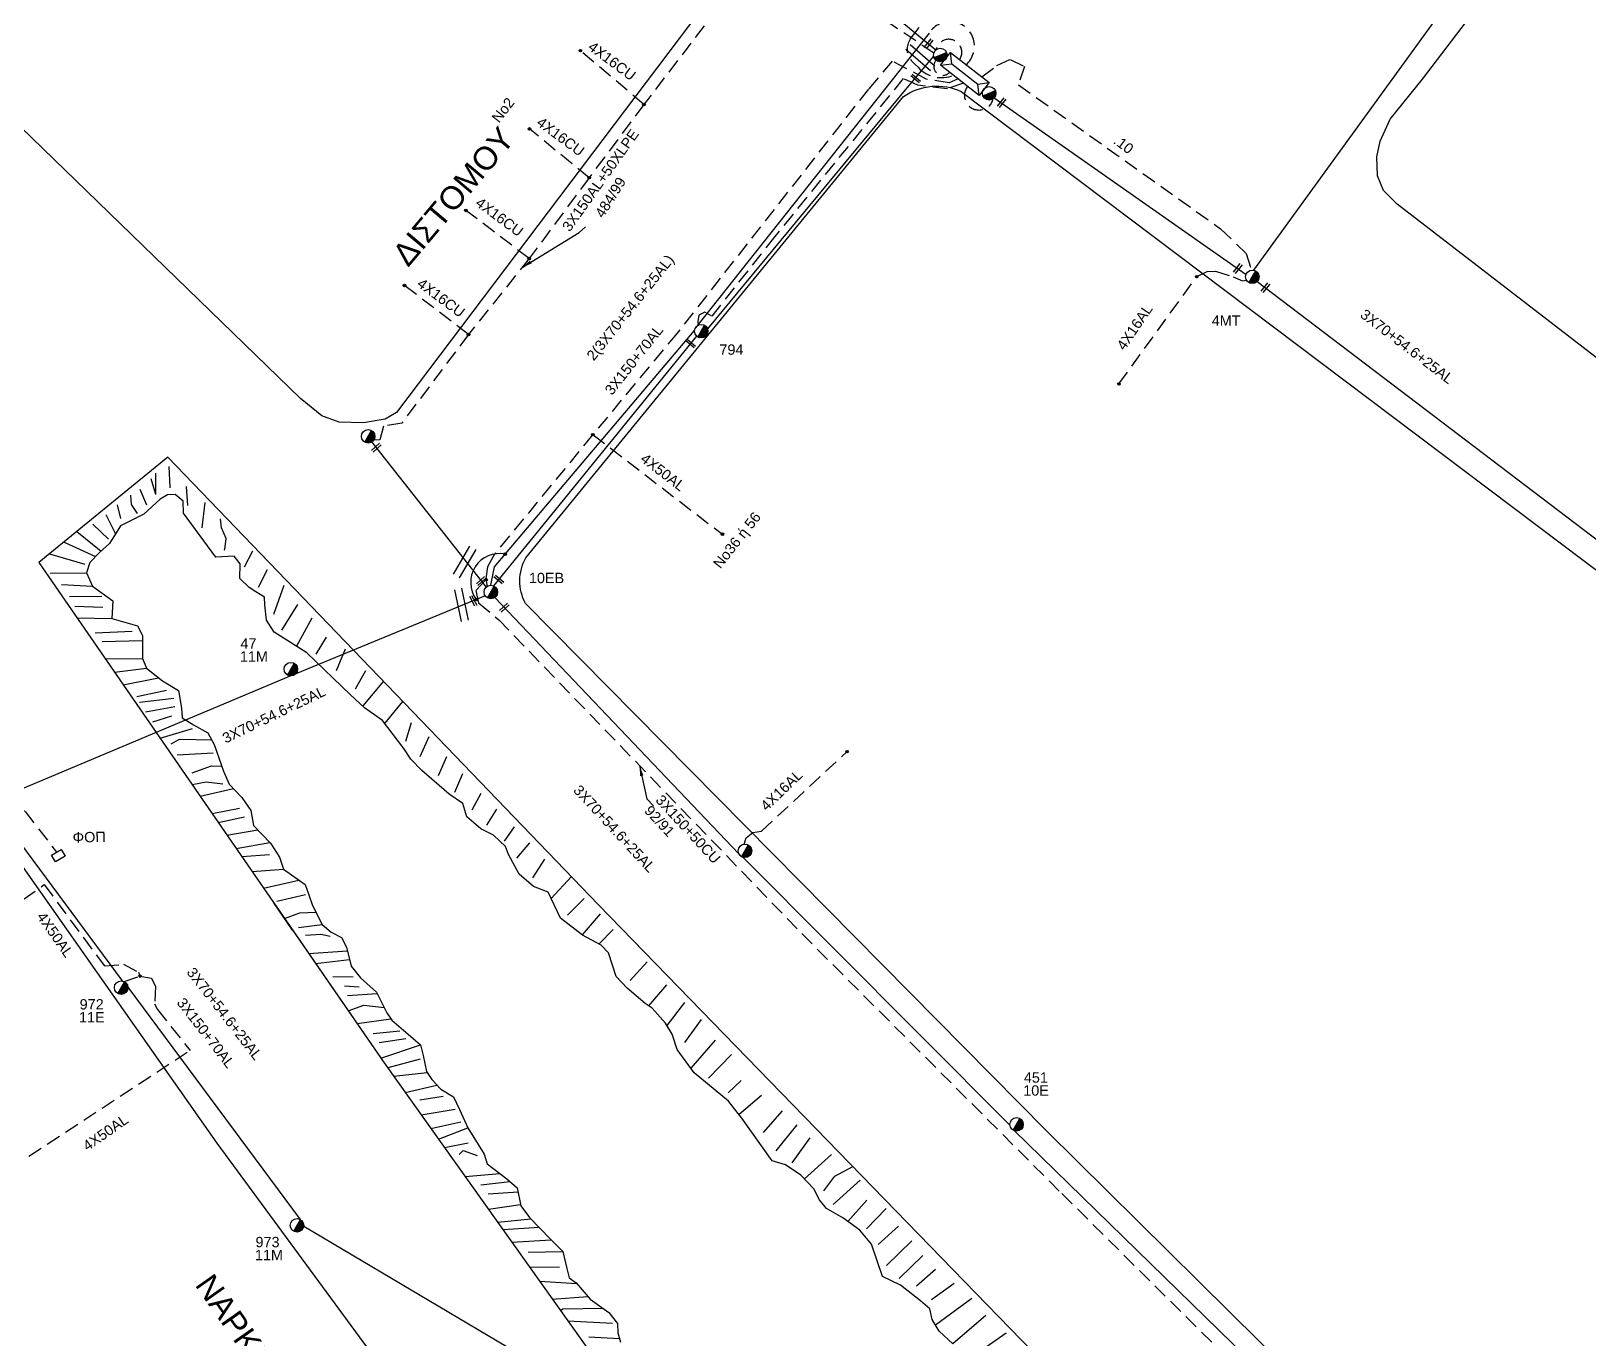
# Model space of a CAD drawing. Header units: millimetres. Extents: x 912 to 3023, y 735 to 1796.
# Drawn here: x 1258.1 to 1529.7, y 1375.5 to 1603.6 of the extents above; entities that cross this region are included whole.
import ezdxf

# ---------------------------------------------------------------- set-up
doc = ezdxf.new("R2010")
doc.units = ezdxf.units.MM
doc.linetypes.add('DASHED', pattern=[19.05, 12.7, -6.35])
for name, color, linetype in [('Άγνωστα', 7, 'Continuous'), ('Γέφυρες Εναέριου Δικτύου', 7, 'Continuous'), ('Επιγραφές - Σχήματα', 7, 'Continuous'), ('Επιτοίχιο Κουτί', 7, 'Continuous'), ('Καλώδια ΧΤ   3x150+50CU', 7, 'DASHED'), ('Καλώδια ΧΤ   3x150AL+50XLPE', 7, 'DASHED'), ('Μηχανική τομή', 7, 'Continuous'), ('Στύλος ΦΜ', 7, 'Continuous'), ('Στύλος ΦΜ @ 1', 7, 'Continuous'), ('Συνδέσεις', 7, 'Continuous'), ('Συνεστραμμένα ΧΤ   3x70+54.6+25 AL', 7, 'SYN_LINE'), ('Τομή', 7, 'Continuous'), ('Υποσταθμός εναέριος 2 στύλων', 7, 'Continuous'), ('Υποσταθμός πόλεως', 7, 'Continuous'), ('Υπόβαθρο ΔΕΗ', 7, 'Continuous'), ('Υπόγεια καλώδια Δικτύου ΧΤ και Παρ. ΧΤ - 3X150+70 AL', 7, 'DASHED'), ('Υπόγεια καλώδια Παροχών ΧΤ   .10 -', 7, 'DASHED'), ('Υπόγεια καλώδια Παροχών ΧΤ   4x16AL', 7, 'DASHED'), ('Υπόγεια καλώδια Παροχών ΧΤ   4x50AL', 7, 'DASHED')]:
    doc.layers.add(name, color=color, linetype=linetype)
doc.styles.get("Standard").update_dxf_attribs({"font": 'ARIAL.TTF'})
doc.linetypes.add('SYN_LINE', pattern='A,0.5,-0.0001,["/\\/\\/\\/",Standard,S=0.1,R=0,X=0,Y=-0.05],-0.25', length=0.7501)
doc.dimstyles.new('ISO-25', dxfattribs={"dimtxt": 2.5, "dimasz": 2.5, "dimexe": 1.25, "dimexo": 0.625, "dimtad": 1, "dimtxsty": 'Standard', "dimcen": 2.5, "dimadec": 0, "dimazin": 0, "dimtfac": 1, "dimtmove": 0, "dimatfit": 3, "dimfxl": 1, "dimarcsym": 0})

# ---------------------------------------------------------------- blocks, each defined once
blk = doc.blocks.new('ΥΠΟΣΤΑΘΜΟΣ ΕΝΑΕΡΙΟΣ ΕΠΙ 2 ΣΤΥΛΩΝ')
at = {"layer": 'Υποσταθμός εναέριος 2 στύλων', "linetype": 'Continuous'}
for points in [[(-11.97, -2.11, 0.574793), (-8.45, -0.07, 0.268822), (-9.64, 1.98)], [(9.68, -2.15, 0.574793), (13.19, -0.1, 0.268822), (12.01, 1.95)]]:
    blk.add_hatch(color=256, dxfattribs=at).paths.add_polyline_path(points)
for p, q in [((-11.97, -2.11), (-9.64, 1.98)), ((9.68, -2.15), (12.01, 1.95))]:
    blk.add_line(p, q, dxfattribs=at)
for centre in [(-10.81, -0.07), (10.84, -0.1)]:
    blk.add_circle(centre, 2.36, dxfattribs=at)
at = {"layer": 'Υποσταθμός πόλεως', "linetype": 'Continuous', "ltscale": 40}
blk.add_lwpolyline([(-8.57, 2.82), (8.57, 2.82), (8.57, -2.82), (-8.57, -2.82)], close=True, dxfattribs=at)
for points in [[(-5.75, 0), (-8.57, 2.82)], [(-8.57, -2.82), (-5.75, 0)], [(-5.75, 0), (5.75, 0)], [(5.75, 0), (8.57, 2.82)], [(8.57, -2.82), (5.75, 0)]]:
    blk.add_lwpolyline(points, dxfattribs=at)
at = {"layer": 'Υποσταθμός εναέριος 2 στύλων', "ltscale": 40, "flags": 1}
for tag, p in [('ΜΕΤΑΣΧΗΜΑΤΙΣΜΟΣ', (14.09, 2.51)), ('ΙΣΧΥΣ', (14.07, -0.28)), ('ΑΡΙΘΜΟΣ', (14.19, -3))]:
    blk.add_attdef(tag, p, '', height=1.8, dxfattribs=at)
blk = doc.blocks.new('ΥΠΑΡΧΩΝ ΤΣΙΜΕΝΤΕΝΙΟΣ ΣΤΥΛΟΣ')
at = {"layer": 'Στύλος ΦΜ'}
blk.add_hatch(color=7, dxfattribs=at).paths.add_polyline_path([(-1.29, -2.28, 0.574793), (2.62, 0, 0.268822), (1.3, 2.27)])
at = {"layer": 'Στύλος ΦΜ', "color": 7}
blk.add_line((-1.29, -2.28), (1.3, 2.27), dxfattribs=at)
blk.add_circle((0, 0), 2.62, dxfattribs=at)
at = {"layer": 'Στύλος ΦΜ', "flags": 4}
for tag, p in [('ΑΡΙΘΜΟΣ', (-4.68, 8.05)), ('ΤΥΠΟΣ', (-4.91, 3.03))]:
    blk.add_attdef(tag, p, '', height=4, dxfattribs=at)
blk = doc.blocks.new('ΜΗΧΑΝΙΚΗ ΤΟΜΗ')
at = {"layer": 'Μηχανική τομή', "ltscale": 40}
for p, q in [((-1.89, 0.78), (1.89, 0.78)), ((1.89, 0), (-1.89, 0))]:
    blk.add_line(p, q, dxfattribs=at)
blk = doc.blocks.new('ΤΟΜΗ')
at = {"layer": 'Τομή', "ltscale": 40}
for p, q in [((-5.68, 0), (5.68, 0)), ((5.68, -2.33), (-5.68, -2.33))]:
    blk.add_line(p, q, dxfattribs=at)
blk = doc.blocks.new('_ΣΥΝΔΕΣΗ')
at = {"layer": 'Συνδέσεις', "linetype": 'SYN_LINE', "ltscale": 40}
blk.add_hatch(color=256, dxfattribs=at).paths.add_polyline_path([(0.5, -0.01, 1), (-0.5, -0.01, 1)])
at = {"layer": 'Συνδέσεις'}
blk.add_circle((0, -0.01), 0.5, dxfattribs=at)
blk = doc.blocks.new('ΕΠΙΤΟΙΧΙΟ ΚΟΥΤΙ')
at = {"layer": 'Επιτοίχιο Κουτί', "ltscale": 40}
blk.add_lwpolyline([(-2.06, 1.35), (1.86, 1.35), (1.86, -1.39), (-2.06, -1.39)], close=True, dxfattribs=at)

msp = doc.modelspace()

# ---------------------------------------------------------------- linework, layer by layer
at = {"layer": 'Άγνωστα', "color": 85, "linetype": 'DASHED', "ltscale": 0.2}
msp.add_lwpolyline([(1421.14, 1597.73, 1.154005), (1414.7, 1603.24, 1.0253)], format="xyb", dxfattribs=at)
msp.add_lwpolyline([(1251.93, 1468.9), (1254.69, 1468.61), (1257.04, 1467.49), (1262.51, 1460.4)], dxfattribs=at)
at = {"layer": 'Άγνωστα', "color": 30, "linetype": 'DASHED', "ltscale": 0.2}
msp.add_arc((1418.12, 1599.87), 2.28, 326.1325, 169.0576, dxfattribs=at)
at = {"layer": 'Άγνωστα', "color": 173, "linetype": 'DASHED', "ltscale": 0.2}
msp.add_arc((1423.39, 1592.37), 2.55, 141.2798, 347.0829, dxfattribs=at)
at = {"layer": 'Γέφυρες Εναέριου Δικτύου'}
msp.add_arc((1339.74, 1507.46), 5, 78.1595, 216.7242, dxfattribs=at)
at = {"layer": 'Καλώδια ΧΤ   3x150+50CU', "color": 151, "ltscale": 0.2}
msp.add_lwpolyline([(1337.43, 1507.93), (1335.67, 1506.03), (1336.13, 1503.89), (1339.64, 1500.91), (1392.49, 1446.18), (1437.83, 1400.85), (1478.61, 1360.43), (1514.74, 1324.27), (1518.31, 1323.95)], dxfattribs=at)
at = {"layer": 'Καλώδια ΧΤ   3x150AL+50XLPE', "color": 27, "ltscale": 0.2}
msp.add_lwpolyline([(1415.51, 1599.72), (1386.17, 1619.62), (1384.15, 1616.97), (1375.46, 1604.49), (1364.96, 1590.79), (1355.4, 1578.02), (1344.94, 1563.91), (1334.37, 1550.68), (1322.73, 1535.22), (1319.53, 1534.68), (1318.88, 1532.32), (1317.83, 1532.23)], dxfattribs=at)
msp.add_arc((1417.07, 1597.43), 1.57, 132.0831, 319.1475, dxfattribs=at)
at = {"layer": 'Συνεστραμμένα ΧΤ   3x70+54.6+25 AL', "color": 30, "ltscale": 20}
msp.add_lwpolyline([(1376.41, 1632.86), (1415.88, 1600.3)], dxfattribs=at)
at = {"layer": 'Συνεστραμμένα ΧΤ   3x70+54.6+25 AL', "color": 173, "ltscale": 20}
for points in [[(1471.34, 1561.87), (1505.74, 1609.4)], [(1426.06, 1591.97), (1469.95, 1561.15)]]:
    msp.add_lwpolyline(points, dxfattribs=at)
at = {"layer": 'Συνεστραμμένα ΧΤ   3x70+54.6+25 AL', "color": 85, "ltscale": 20}
for points in [[(1414.7, 1603.24), (1373.97, 1551.85)], [(1338.25, 1506.93), (1338.9, 1510.15), (1373.77, 1551.35)], [(1337.28, 1505.11), (1304.25, 1491.5)], [(1303.4, 1491.13), (1252.03, 1469.55)], [(1251.69, 1467.95), (1273.97, 1437.93)], [(1274.96, 1436.84), (1305.02, 1396.35)], [(1305.63, 1395.18), (1356.21, 1365.15)]]:
    msp.add_lwpolyline(points, dxfattribs=at)
at = {"layer": 'Συνεστραμμένα ΧΤ   3x70+54.6+25 AL', "color": 6, "ltscale": 20}
for points in [[(1415.48, 1599.21), (1410.54, 1593.32), (1376.05, 1551.67)], [(1374.15, 1550.39), (1338.75, 1506.83)], [(1338.94, 1504.79), (1381.52, 1460.1)], [(1382.21, 1459.5), (1428.77, 1412.81)], [(1429.5, 1411.83), (1477.15, 1365.38)]]:
    msp.add_lwpolyline(points, dxfattribs=at)
at = {"layer": 'Συνεστραμμένα ΧΤ   3x70+54.6+25 AL', "color": 2, "ltscale": 20}
msp.add_lwpolyline([(1471.9, 1559.92), (1553.74, 1497.73)], dxfattribs=at)
at = {"layer": 'Συνεστραμμένα ΧΤ   3x70+54.6+25 AL', "color": 27, "ltscale": 20}
msp.add_lwpolyline([(1317.5, 1531.91), (1337.43, 1506.59)], dxfattribs=at)
at = {"layer": 'Υπόβαθρο ΔΕΗ'}
for points in [[(1548.51, 1533.19), (1496.33, 1573.4), (1493.95, 1575.78), (1492.9, 1578.36), (1492.79, 1581.68), (1493.32, 1584.37), (1495.11, 1588.24), (1500.75, 1595.2), (1615.84, 1746.09)], [(1219.71, 1622.3), (1244.45, 1688.93), (1295.7, 1689.79), (1378.73, 1626.46), (1380.74, 1624.67), (1381.84, 1622.58), (1382.54, 1620.27), (1382.07, 1617.25), (1380.89, 1615.27), (1378.66, 1612.34), (1321.78, 1537.08), (1319.83, 1535.9), (1316.05, 1535.25), (1311.82, 1535.37), (1308.79, 1536.47), (1305.09, 1539.48), (1269.71, 1573.81), (1219.71, 1622.3)], [(1496.62, 1307.55), (1357.06, 1451.21), (1281.96, 1529.25), (1259.44, 1510.9), (1319.65, 1423.66), (1429.14, 1269.87), (1496.62, 1307.55)], [(1282.36, 1523.91), (1282.36, 1524.02), (1282.19, 1527.63)], [(1279.86, 1522.75), (1279.05, 1525.5)], [(1279.86, 1522.75), (1279.86, 1526.47)], [(1285.11, 1524.17), (1285.37, 1520.82)], [(1418.82, 1374.63), (1416.46, 1376.85), (1415.21, 1378.87), (1414.83, 1380.78), (1413.16, 1382.13), (1409.68, 1384.88), (1406.56, 1386.4), (1404.62, 1392.05), (1402.6, 1394.46), (1399.66, 1396.61), (1396.78, 1398.24), (1395.56, 1399.77), (1394.59, 1401.68), (1392.3, 1404.07), (1389.65, 1405.88), (1387.33, 1406.54), (1382.02, 1414.03), (1379.7, 1416.98), (1373.69, 1421.92), (1370.78, 1425.97), (1369.9, 1428.66), (1368.72, 1430.56), (1366.37, 1433.16), (1365.15, 1434.03), (1362.05, 1436.65), (1360.14, 1438.73), (1358.76, 1442.82), (1357.47, 1444.2), (1354.25, 1445.94), (1350.43, 1448.89), (1348.24, 1453.43), (1345.68, 1454.38), (1343.18, 1456.55), (1341.31, 1459.99), (1340.83, 1461.38), (1338.74, 1463.34), (1336.53, 1464.45), (1334.1, 1466.55), (1333.37, 1468.89), (1331.02, 1470.49), (1326.24, 1474.62), (1324.33, 1476.63), (1323.06, 1478.48), (1319.38, 1483.34), (1316.25, 1485.59), (1313.76, 1487.84), (1306.16, 1495.14), (1300.48, 1498.77), (1299.11, 1500.83), (1298.86, 1503.51), (1298.78, 1504.84), (1297.27, 1505.8), (1296.09, 1506.56), (1294.5, 1508.14), (1294.55, 1510.66), (1293.49, 1512.01), (1290.29, 1511.82), (1284.69, 1519.51), (1284.62, 1521.63), (1283.23, 1522.77), (1281.9, 1522.71), (1280.57, 1521.93), (1277.73, 1519.32), (1273.66, 1517.31), (1271.77, 1514.21), (1270.01, 1512.68), (1268.34, 1510.89), (1267.74, 1509.1), (1268.78, 1506.8), (1272.34, 1504.24), (1272.16, 1501.14), (1276.65, 1499.85), (1277.49, 1498.19), (1277.49, 1494.19), (1278.21, 1492.49), (1280.99, 1490.25), (1283.8, 1488.59), (1284.31, 1485.51), (1284.44, 1483.8), (1286.38, 1482.61), (1288.92, 1481.2), (1290.02, 1479.17), (1291.64, 1474.52), (1292.6, 1472.25), (1294.84, 1469.95), (1296.4, 1467.64), (1296.88, 1465.04), (1299.81, 1461.96), (1301.43, 1459.52), (1302.09, 1457.4), (1305.89, 1454.77), (1306.54, 1452.98), (1307.17, 1451.12), (1308.82, 1447.76), (1310.44, 1446.45), (1312.2, 1445.49), (1313.1, 1443.85), (1313.91, 1440.49), (1315.55, 1438.46), (1318.33, 1435.98), (1320.1, 1432.35), (1320.97, 1431.12), (1323.87, 1428.67), (1325.97, 1426.78), (1326.48, 1424.96), (1327.02, 1422.12), (1327.97, 1420.72), (1329.56, 1419.06), (1331.77, 1417.75), (1332.82, 1415.51), (1334.26, 1412.33), (1337.07, 1407.73), (1337.64, 1406.04), (1341.05, 1403.44), (1342.87, 1401.83), (1343.51, 1398.74), (1345, 1396.67), (1348.66, 1392.92), (1350.84, 1390.77), (1351.53, 1387.79), (1351.89, 1386.17), (1353.14, 1385.28), (1355.57, 1382.43), (1358.86, 1380.12), (1360.37, 1378.22), (1360.43, 1376.56), (1360.89, 1374.96)], [(1275.43, 1522.64), (1275.52, 1521.03), (1276.59, 1519.44)], [(1278.25, 1520.93), (1277.09, 1523.65)], [(1288.36, 1521.35), (1288.39, 1521.35), (1287.86, 1516.96)], [(1271.13, 1519.24), (1271.19, 1519.18), (1272.82, 1515.93)], [(1273.07, 1520.99), (1273.69, 1518.56)], [(1291.75, 1513.09), (1291.87, 1513.19), (1292.1, 1515.09), (1291.28, 1516.98), (1291.09, 1518.52)], [(1266.08, 1516.32), (1270.28, 1512.91)], [(1268.85, 1517.59), (1271.56, 1514.95)], [(1263.83, 1514.48), (1269.31, 1511.93)], [(1261.28, 1512.41), (1267.47, 1510.62)], [(1296.69, 1512.88), (1295.26, 1510.1)], [(1261.43, 1509.03), (1267.74, 1509.1)], [(1299.23, 1509.65), (1297.71, 1506.57)], [(1263.38, 1507.08), (1268.78, 1506.8)], [(1264.8, 1504.97), (1270.43, 1505.01)], [(1300.42, 1501.91), (1302.21, 1506.97)], [(1265.7, 1503.29), (1270.6, 1503.1)], [(1304.53, 1503.58), (1301.75, 1499.12)], [(1266.09, 1501.26), (1272.16, 1501.14)], [(1307.05, 1501.19), (1304.37, 1496.29)], [(1269.24, 1498.65), (1275.7, 1498.95)], [(1270.46, 1497.13), (1277.49, 1497.28)], [(1307.81, 1494.91), (1309.59, 1497.91)], [(1271.01, 1494.13), (1277.49, 1494.19)], [(1311.35, 1492.09), (1312.93, 1495.86)], [(1272.62, 1491.8), (1278.21, 1492.49)], [(1314.67, 1488.89), (1316.47, 1492.06)], [(1274.14, 1489.6), (1280.3, 1490.8)], [(1276.52, 1487.56), (1281.7, 1488.64)], [(1319.52, 1490.22), (1315.92, 1485.89)], [(1277, 1486.53), (1282.95, 1487.26)], [(1319.77, 1482.82), (1322.94, 1486.67)], [(1278.03, 1484.87), (1283.18, 1485.79)], [(1279.34, 1483.11), (1282.6, 1484.14)], [(1280.59, 1480.25), (1286.26, 1481.97)], [(1323.45, 1479.74), (1324.4, 1482.98)], [(1327.45, 1480.52), (1325.86, 1477.03)], [(1282.53, 1479.28), (1283.94, 1480.07), (1289.59, 1479.98)], [(1283.58, 1477.34), (1289.85, 1477.69)], [(1286.16, 1474.2), (1289.55, 1475.42), (1291.34, 1475.39)], [(1330.53, 1477.02), (1329.05, 1473.73)], [(1286.17, 1472.17), (1288.61, 1472.65), (1291.53, 1472.33)], [(1331.96, 1470.87), (1333.38, 1474.14)], [(1287.58, 1470.13), (1293.36, 1471.47)], [(1334.98, 1467.77), (1336.6, 1470.68)], [(1289.65, 1467.12), (1294.42, 1468.05)], [(1339.26, 1467.9), (1337.53, 1465.11)], [(1290.73, 1465.56), (1295.28, 1466.57)], [(1292.24, 1463.37), (1297.6, 1464.29)], [(1340.63, 1462.29), (1342.36, 1464.83)], [(1293.85, 1461.03), (1299.7, 1462.08)], [(1342.82, 1459.37), (1345.05, 1462.02)], [(1294.83, 1459.62), (1299.67, 1460.01)], [(1345.61, 1455.94), (1347.65, 1459.15)], [(1296.62, 1457.03), (1302.09, 1457.4)], [(1348.79, 1452.29), (1352.32, 1456.14)], [(1298.63, 1454.11), (1304.8, 1455.52)], [(1300.4, 1451.55), (1319.65, 1423.66)], [(1303.68, 1446.8), (1300.4, 1451.55)], [(1305.92, 1452.94), (1300.92, 1451.81)], [(1351.6, 1449.41), (1354.51, 1452.29)], [(1302.28, 1448.82), (1304.94, 1449.84), (1304.94, 1449.84), (1307.75, 1449.95)], [(1357.34, 1449.65), (1354.18, 1445.99)], [(1304.72, 1447.25), (1308.82, 1447.76)], [(1305.93, 1445.89), (1308.6, 1446.1), (1310.26, 1445.75)], [(1359.57, 1446.89), (1357.14, 1444.38)], [(1306.48, 1442.74), (1313.26, 1443.18)], [(1307.7, 1440.98), (1313.62, 1441.66)], [(1365.54, 1441.24), (1362.55, 1437.99)], [(1310.71, 1438.72), (1314.25, 1438.63)], [(1312.73, 1437.08), (1315.29, 1436.9)], [(1368.89, 1437.26), (1365.77, 1433.59)], [(1313.26, 1435.37), (1318.46, 1435.72)], [(1313.4, 1432.71), (1316.09, 1433.71), (1319.64, 1433.3)], [(1372.02, 1434.18), (1368.97, 1430.16)], [(1314.93, 1430.5), (1320.82, 1431.34)], [(1317.71, 1428.76), (1322.41, 1429.26)], [(1372.09, 1427.18), (1375.02, 1431.22)], [(1318.79, 1427.2), (1323.41, 1427.89)], [(1319.07, 1424.49), (1325.97, 1426.78)], [(1377.37, 1427.63), (1373.11, 1422.73)], [(1325.93, 1424.29), (1320.28, 1422.77)], [(1380.2, 1425.09), (1376.2, 1420.98)], [(1327.15, 1421.92), (1321.36, 1421.25)], [(1323.33, 1418.49), (1328.87, 1419.78)], [(1381.94, 1420.6), (1379.62, 1418.4)], [(1385.46, 1417.98), (1381.55, 1414.63)], [(1325.88, 1417.19), (1329.95, 1417.85)], [(1326.12, 1414.57), (1332.01, 1415.56)], [(1389.06, 1415.27), (1385.74, 1411.5)], [(1327.82, 1412.18), (1333.02, 1413.39)], [(1391.62, 1412.85), (1387.93, 1408.3)], [(1329.11, 1410.36), (1334.26, 1412.33)], [(1393.88, 1410.56), (1390.75, 1406.2)], [(1330.17, 1408.88), (1334.31, 1409.68)], [(1332.75, 1407.65), (1333.44, 1408.34), (1335.85, 1407.47)], [(1397.66, 1407.67), (1392.94, 1403.4)], [(1396.35, 1401.36), (1398.22, 1403.9), (1401.39, 1405.58)], [(1333.77, 1403.83), (1339.83, 1404.37)], [(1336.49, 1402.36), (1341.62, 1402.94)], [(1402.64, 1403.2), (1397.95, 1398.95)], [(1337.81, 1400.8), (1343.01, 1401.15)], [(1337.84, 1398.11), (1343.46, 1398.95)], [(1403.85, 1399.68), (1400.53, 1395.97)], [(1339.46, 1395.84), (1345.21, 1396.46)], [(1407.2, 1398.23), (1403.76, 1394.71)], [(1346.71, 1394.92), (1340.38, 1394.54)], [(1405.78, 1391.96), (1409.33, 1395.17)], [(1341.91, 1392.39), (1348.77, 1392.81)], [(1411.65, 1392.6), (1407.26, 1388.32)], [(1344.75, 1390.66), (1350.84, 1390.77)], [(1409.44, 1386.06), (1413.58, 1390.08)], [(1350.24, 1388.01), (1345.08, 1387.94), (1345.08, 1387.94)], [(1346.75, 1385.6), (1353.24, 1385.17)], [(1415.8, 1387.61), (1412.47, 1384.73)], [(1348.98, 1382.46), (1355.17, 1382.9)], [(1419.04, 1385.18), (1415.1, 1382.3)], [(1350.39, 1380.48), (1350.83, 1380.73), (1357.82, 1380.85)], [(1422.14, 1382.55), (1415.83, 1377.88)], [(1351.7, 1378.65), (1359.46, 1378.27)], [(1424.56, 1379.61), (1418.8, 1374.66)], [(1355.37, 1375.89), (1360.7, 1375.6)], [(1428.11, 1376.53), (1422.87, 1372.85)]]:
    msp.add_lwpolyline(points, dxfattribs=at)
for points in [[(1344.34, 1511.74), (1410.25, 1592.15, -0.271454), (1420.28, 1593.05), (1566.7, 1482.74), (1666.98, 1407.3, -0.430541), (1665.89, 1398.45), (1595.22, 1360.17), (1530.55, 1325.25, -0.299495), (1520.13, 1327.73), (1435.16, 1411.77), (1344.3, 1503.77, -0.251207), (1344.34, 1511.74, -3.296334)], [(1226.2, 1286.98), (1226.2, 1286.98), (1328, 1342.12, 0.303533), (1333.08, 1351.77), (1290.53, 1409.65), (1251.74, 1464.73, 0.315464), (1248.65, 1465.84), (1169.61, 1461.49), (1119.91, 1458.42), (1214.59, 1290.73, 0.333652), (1226.2, 1286.98, 20.832284)]]:
    msp.add_lwpolyline(points, format="xyb", dxfattribs=at)
at = {"layer": 'Υπόγεια καλώδια Δικτύου ΧΤ και Παρ. ΧΤ - 3X150+70 AL', "color": 1, "ltscale": 0.2}
msp.add_lwpolyline([(1418.92, 1595.89, -0.322886), (1412.8, 1597.27), (1412.24, 1597.74), (1411.72, 1598.27, -0.359711), (1411.41, 1602.2), (1429.22, 1625.1), (1410.8, 1637.13, -0.339477), (1410.78, 1638.92), (1418.46, 1648.55), (1421.42, 1652.38)], format="xyb", dxfattribs=at)
at = {"layer": 'Υπόγεια καλώδια Δικτύου ΧΤ και Παρ. ΧΤ - 3X150+70 AL', "color": 151, "ltscale": 0.2}
msp.add_lwpolyline([(1419.75, 1595.24), (1418.17, 1594.55), (1414.19, 1595.2), (1408.27, 1598.35), (1404.1, 1593.46), (1370.76, 1550.91), (1356.04, 1533.21), (1338.88, 1512.34), (1337.68, 1510.18), (1337.4, 1508.07), (1337.62, 1506.74)], dxfattribs=at)
at = {"layer": 'Υπόγεια καλώδια Δικτύου ΧΤ και Παρ. ΧΤ - 3X150+70 AL', "color": 6, "ltscale": 0.2}
msp.add_lwpolyline([(1420.71, 1594.49), (1417.87, 1593.54), (1412.72, 1594.13), (1410.18, 1595.31), (1387.79, 1567.75), (1376.78, 1553.88), (1375.55, 1554.57), (1374.52, 1554.07), (1374.38, 1552.94), (1374.4, 1552.29)], dxfattribs=at)
at = {"layer": 'Υπόγεια καλώδια Δικτύου ΧΤ και Παρ. ΧΤ - 3X150+70 AL', "color": 85, "ltscale": 0.2}
msp.add_lwpolyline([(1274.29, 1437.83), (1277.07, 1438.79), (1279.07, 1438.39), (1279.79, 1436.96), (1279.63, 1433.97), (1280.1, 1432.97), (1285.8, 1425.82)], dxfattribs=at)
at = {"layer": 'Υπόγεια καλώδια Παροχών ΧΤ   .10 -', "color": 2, "ltscale": 0.2}
msp.add_lwpolyline([(1423.88, 1595.6), (1426.47, 1597.58), (1428.83, 1598.63), (1431.3, 1597.43), (1430.25, 1594.23), (1465.53, 1569.1), (1469.95, 1564.81), (1470.88, 1561.89)], dxfattribs=at)
at = {"layer": 'Υπόγεια καλώδια Παροχών ΧΤ   4x16AL', "color": 173, "ltscale": 0.2}
msp.add_lwpolyline([(1447.79, 1542.04), (1461.36, 1560.76), (1463.18, 1561.65), (1464.61, 1561.69), (1467.73, 1560.72), (1469.34, 1560), (1470.04, 1560.12)], dxfattribs=at)
at = {"layer": 'Υπόγεια καλώδια Παροχών ΧΤ   4x16AL', "color": 6, "ltscale": 0.2}
msp.add_lwpolyline([(1382.44, 1461.79), (1382.78, 1462.87), (1383.94, 1463.8), (1385.47, 1464.06), (1400.38, 1477.92)], dxfattribs=at)
at = {"layer": 'Υπόγεια καλώδια Παροχών ΧΤ   4x50AL', "color": 27, "ltscale": 0.2}
for points in [[(1364.96, 1590.79), (1353.88, 1600.17)], [(1355.4, 1578.02), (1345, 1586.52)], [(1344.94, 1563.91), (1333.91, 1572.32)], [(1334.37, 1550.68), (1323.21, 1559.22)]]:
    msp.add_lwpolyline(points, dxfattribs=at)
at = {"layer": 'Υπόγεια καλώδια Παροχών ΧΤ   4x50AL', "color": 151, "ltscale": 0.2}
msp.add_lwpolyline([(1356.04, 1533.21), (1378.64, 1515.85)], dxfattribs=at)
at = {"layer": 'Υπόγεια καλώδια Παροχών ΧΤ   4x50AL', "color": 85, "ltscale": 0.2}
for points in [[(1247.42, 1445.49), (1260.39, 1454.74), (1270.87, 1440.56), (1274.22, 1440.84), (1276.79, 1439.48), (1277.07, 1438.79)], [(1254.53, 1405.29), (1285.8, 1425.82)]]:
    msp.add_lwpolyline(points, dxfattribs=at)

# ---------------------------------------------------------------- block references
at = {"layer": 'Επιτοίχιο Κουτί', "xscale": 0.5000000000000216, "yscale": 0.5000000000000216, "zscale": 0.5000000000000216, "rotation": 30.5739846260739}
msp.add_blockref('ΕΠΙΤΟΙΧΙΟ ΚΟΥΤΙ', (1262.87, 1459.83), dxfattribs=at)
at = {"layer": 'Μηχανική τομή'}
for p, xscale, yscale, zscale, rotation in [((1414.74, 1601.24), 0.4999999999999686, 0.4999999999999686, 0.4999999999999686, 51.61256233320746), ((1412.45, 1595.46), 0.5000000000001233, 0.5000000000001233, 0.5000000000001233, 140.4660780328317), ((1427.48, 1590.98), 0.4999999999999686, 0.4999999999999686, 0.4999999999999686, 51.61256233320746), ((1468.67, 1562.05), 0.4999999999999686, 0.4999999999999686, 0.4999999999999686, 51.61256233320746), ((1473.49, 1558.71), 0.4999999999999686, 0.4999999999999686, 0.4999999999999686, 51.61256233320746), ((1373.22, 1549.25), 0.5000000000001233, 0.5000000000001233, 0.5000000000001233, 140.4660780328317), ((1318.17, 1531.06), 0.5000000000001814, 0.5000000000001814, 0.5000000000001814, 222.5948263714666), ((1336.45, 1507.84), 0.5000000000001814, 0.5000000000001814, 0.5000000000001814, 222.5948263714666), ((1339.78, 1508.1), 0.5000000000001233, 0.5000000000001233, 0.5000000000001233, 140.4660780328317), ((1335.37, 1504.32), 0.5000000000001625, 0.5000000000001625, 0.5000000000001625, 119.006759344745), ((1340.49, 1503.17), 0.5000000000001814, 0.5000000000001814, 0.5000000000001814, 222.5948263714666)]:
    msp.add_blockref('ΜΗΧΑΝΙΚΗ ΤΟΜΗ', p, dxfattribs=dict(at, xscale=xscale, yscale=yscale, zscale=zscale, rotation=rotation))
at = {"layer": 'Στύλος ΦΜ @ 1', "ltscale": 40}
ref = msp.add_blockref('ΥΠΑΡΧΩΝ ΤΣΙΜΕΝΤΕΝΙΟΣ ΣΤΥΛΟΣ', (1471.05, 1560.73), dxfattribs=dict(at, xscale=0.4499999999998181, yscale=0.4499999999998181, zscale=0.4499999999998181))
ref.add_attrib('ΤΥΠΟΣ', '4MT', (1463.97, 1552.19), dxfattribs={"layer": 'Στύλος ΦΜ', "height": 1.8, "flags": 4})
ref = msp.add_blockref('ΥΠΑΡΧΩΝ ΤΣΙΜΕΝΤΕΝΙΟΣ ΣΤΥΛΟΣ', (1374.95, 1551.25), dxfattribs=dict(at, xscale=0.4499999999998181, yscale=0.4499999999998181, zscale=0.4499999999998181))
ref.add_attrib('ΤΥΠΟΣ', '794', (1378.12, 1547.14), dxfattribs={"layer": 'Στύλος ΦΜ', "height": 1.8, "flags": 4})
at = {"layer": 'Στύλος ΦΜ @ 1', "ltscale": 40, "xscale": 0.4499999999998181, "yscale": 0.4499999999998181, "zscale": 0.4499999999998181}
for p in [(1316.87, 1532.91), (1382.57, 1460.62)]:
    msp.add_blockref('ΥΠΑΡΧΩΝ ΤΣΙΜΕΝΤΕΝΙΟΣ ΣΤΥΛΟΣ', p, dxfattribs=at)
at = {"layer": 'Στύλος ΦΜ @ 1', "ltscale": 40}
ref = msp.add_blockref('ΥΠΑΡΧΩΝ ΤΣΙΜΕΝΤΕΝΙΟΣ ΣΤΥΛΟΣ', (1338.26, 1505.75), dxfattribs=dict(at, xscale=0.4499999999998181, yscale=0.4499999999998181, zscale=0.4499999999998181))
ref.add_attrib('ΤΥΠΟΣ', '10EB', (1344.9, 1507.31), dxfattribs={"layer": 'Στύλος ΦΜ', "height": 1.8, "flags": 4})
ref = msp.add_blockref('ΥΠΑΡΧΩΝ ΤΣΙΜΕΝΤΕΝΙΟΣ ΣΤΥΛΟΣ', (1303.39, 1492.3), dxfattribs=dict(at, xscale=0.4499999999998181, yscale=0.4499999999998181, zscale=0.4499999999998181))
ref.add_attrib('ΤΥΠΟΣ', '11M', (1294.5, 1493.62), dxfattribs={"layer": 'Στύλος ΦΜ', "height": 1.8, "flags": 4})
ref.add_attrib('ΑΡΙΘΜΟΣ', '47', (1294.6, 1495.89), dxfattribs={"layer": 'Στύλος ΦΜ', "height": 1.8, "flags": 4})
ref = msp.add_blockref('ΥΠΑΡΧΩΝ ΤΣΙΜΕΝΤΕΝΙΟΣ ΣΤΥΛΟΣ', (1273.79, 1436.77), dxfattribs=dict(at, xscale=0.4499999999998181, yscale=0.4499999999998181, zscale=0.4499999999998181))
ref.add_attrib('ΤΥΠΟΣ', '11E', (1266.44, 1430.7), dxfattribs={"layer": 'Στύλος ΦΜ', "height": 1.8, "flags": 4})
ref.add_attrib('ΑΡΙΘΜΟΣ', '972', (1266.55, 1432.96), dxfattribs={"layer": 'Στύλος ΦΜ', "height": 1.8, "flags": 4})
ref = msp.add_blockref('ΥΠΑΡΧΩΝ ΤΣΙΜΕΝΤΕΝΙΟΣ ΣΤΥΛΟΣ', (1429.94, 1412.92), dxfattribs=dict(at, xscale=0.4499999999998181, yscale=0.4499999999998181, zscale=0.4499999999998181))
ref.add_attrib('ΤΥΠΟΣ', '10E', (1431.1, 1417.93), dxfattribs={"layer": 'Στύλος ΦΜ', "height": 1.8, "flags": 4})
ref.add_attrib('ΑΡΙΘΜΟΣ', '451', (1431.21, 1420.19), dxfattribs={"layer": 'Στύλος ΦΜ', "height": 1.8, "flags": 4})
ref = msp.add_blockref('ΥΠΑΡΧΩΝ ΤΣΙΜΕΝΤΕΝΙΟΣ ΣΤΥΛΟΣ', (1304.46, 1395.31), dxfattribs=dict(at, xscale=0.4499999999998181, yscale=0.4499999999998181, zscale=0.4499999999998181))
ref.add_attrib('ΤΥΠΟΣ', '11M', (1297.12, 1389.24), dxfattribs={"layer": 'Στύλος ΦΜ', "height": 1.8, "flags": 4})
ref.add_attrib('ΑΡΙΘΜΟΣ', '973', (1297.22, 1391.5), dxfattribs={"layer": 'Στύλος ΦΜ', "height": 1.8, "flags": 4})
at = {"layer": 'Συνδέσεις', "xscale": 0.4499999999998181, "yscale": 0.4499999999998181, "zscale": 0.4499999999998181}
for p in [(1353.88, 1600.17), (1364.96, 1590.79), (1345, 1586.52), (1355.4, 1578.02), (1333.91, 1572.32), (1344.94, 1563.91), (1323.21, 1559.22), (1461.36, 1560.76), (1334.37, 1550.68), (1447.79, 1542.04), (1356.04, 1533.21), (1378.64, 1515.85), (1340.77, 1512.36), (1337.43, 1507.93), (1335.73, 1504.47), (1400.38, 1477.92), (1277.07, 1438.79)]:
    msp.add_blockref('_ΣΥΝΔΕΣΗ', p, dxfattribs=at)
at = {"layer": 'Τομή'}
for p, xscale, yscale, zscale, rotation in [((1413.54, 1599.38), 0.4999999999999677, 0.4999999999999677, 0.4999999999999677, 319.4047250014623), ((1334.19, 1510.71), 0.5000000000000727, 0.5000000000000727, 0.5000000000000727, 239.6864381567319), ((1333.7, 1503.63), 0.5000000000000135, 0.5000000000000135, 0.5000000000000135, 281.8569743110603)]:
    msp.add_blockref('ΤΟΜΗ', p, dxfattribs=dict(at, xscale=xscale, yscale=yscale, zscale=zscale, rotation=rotation))
at = {"layer": 'Υποσταθμός εναέριος 2 στύλων', "xscale": 0.499999999999956, "yscale": 0.499999999999956, "zscale": 0.499999999999956, "rotation": 322.1383135550747}
msp.add_blockref('ΥΠΟΣΤΑΘΜΟΣ ΕΝΑΕΡΙΟΣ ΕΠΙ 2 ΣΤΥΛΩΝ', (1420.92, 1596.11), dxfattribs=at)

# ---------------------------------------------------------------- texts
at = {"layer": 'Επιγραφές - Σχήματα', "color": 7, "width": 168.3718, "attachment_point": 1}
for s, insert, char_height, rotation in [('ΔΙΣΤΟΜΟΥ', (1320.78, 1564.87), 4, 49.9227), ('92/91', (1366.22, 1468.74), 1.8, 312.6527), ('ΝΑΡΚΙΣΣΟΥ', (1289.81, 1387.23), 4, 305.0774)]:
    msp.add_mtext(s, dxfattribs=dict(at, insert=insert, char_height=char_height, rotation=rotation))
at = {"layer": 'Καλώδια ΧΤ   3x150+50CU', "color": 7, "insert": (1368.18, 1470.59), "char_height": 1.8, "width": 168.3718, "attachment_point": 1, "rotation": 312.6527}
msp.add_mtext('3X150+50CU', dxfattribs=at)
at = {"layer": 'Καλώδια ΧΤ   3x150AL+50XLPE', "color": 7, "insert": (1357.38, 1577.56), "char_height": 1.8, "width": 27.8484, "attachment_point": 5, "rotation": 54.7169}
msp.add_mtext('3X150AL+50XLPE', dxfattribs=at)
at = {"layer": 'Συνεστραμμένα ΧΤ   3x70+54.6+25 AL', "color": 7, "char_height": 1.8, "width": 168.3718, "attachment_point": 1}
for s, insert, rotation in [('2(3X70+54.6+25AL)', (1354.81, 1547.09), 51.4213), ('3X70+54.6+25AL', (1490.8, 1555.24), 322.6187), ('3X70+54.6+25AL', (1291.22, 1480.94), 25.7439), ('3X70+54.6+25AL', (1353.84, 1472.31), 312.715), ('3X70+54.6+25AL', (1286.54, 1440.51), 307.7867)]:
    msp.add_mtext(s, dxfattribs=dict(at, insert=insert, rotation=rotation))
at = {"layer": 'Υπόγεια καλώδια Δικτύου ΧΤ και Παρ. ΧΤ - 3X150+70 AL', "color": 7, "char_height": 1.8, "width": 168.3718, "attachment_point": 1}
for s, insert, rotation in [('No2', (1338.26, 1588.54), 52.3028), ('484/99', (1356.31, 1571.8), 58.0107), ('3X150+70AL', (1357.98, 1541.07), 51.6735), ('No36 ή 56', (1376.87, 1510.82), 51.6735), ('ΦΟΠ', (1265.31, 1463.87), 1.0559), ('3X150+70AL', (1284.81, 1435.22), 307.6869)]:
    msp.add_mtext(s, dxfattribs=dict(at, insert=insert, rotation=rotation))
at = {"layer": 'Υπόγεια καλώδια Παροχών ΧΤ   .10 -', "color": 7, "insert": (1447.76, 1585.57), "char_height": 1.8, "width": 168.3718, "attachment_point": 1, "rotation": 322.9049}
msp.add_mtext('.10', dxfattribs=at)
at = {"layer": 'Υπόγεια καλώδια Παροχών ΧΤ   4x16AL', "color": 7, "char_height": 1.8, "width": 168.3718, "attachment_point": 1}
for insert, rotation in [((1447.26, 1548.78), 55.8276), ((1385.1, 1468.75), 43.9053)]:
    msp.add_mtext('4X16AL', dxfattribs=dict(at, insert=insert, rotation=rotation))
at = {"layer": 'Υπόγεια καλώδια Παροχών ΧΤ   4x50AL', "color": 7, "char_height": 1.8, "width": 168.3718, "attachment_point": 1}
for s, insert, rotation in [('4X16CU', (1356.12, 1601.93), 323.4138), ('4X16CU', (1347.15, 1588.75), 323.4138), ('4X16CU', (1336.49, 1574.73), 323.4138), ('4X16CU', (1326.31, 1560.64), 323.4138), ('4X50AL', (1365.29, 1530.1), 322.4447), ('4X50AL', (1260.46, 1450.18), 305.0608), ('4X50AL', (1266.88, 1409.67), 35.0608)]:
    msp.add_mtext(s, dxfattribs=dict(at, insert=insert, rotation=rotation))

# ---------------------------------------------------------------- leaders
at = {"layer": 'Άγνωστα'}
msp.add_leader([(1343.72, 1562.38), (1353.64, 1568.46), (1354.79, 1569.45)], dimstyle='ISO-25', override={"dimasz": 1.8, "dimgap": 0.625, "dimtad": 0}, dxfattribs=at)
at = {"layer": 'Επιγραφές - Σχήματα'}
msp.add_leader([(1364.19, 1475.49), (1365.45, 1469.68), (1366.64, 1468.49)], dimstyle='ISO-25', override={"dimasz": 1.8, "dimgap": 0.625, "dimtad": 0}, dxfattribs=at)

doc.saveas('drawing.dxf')
